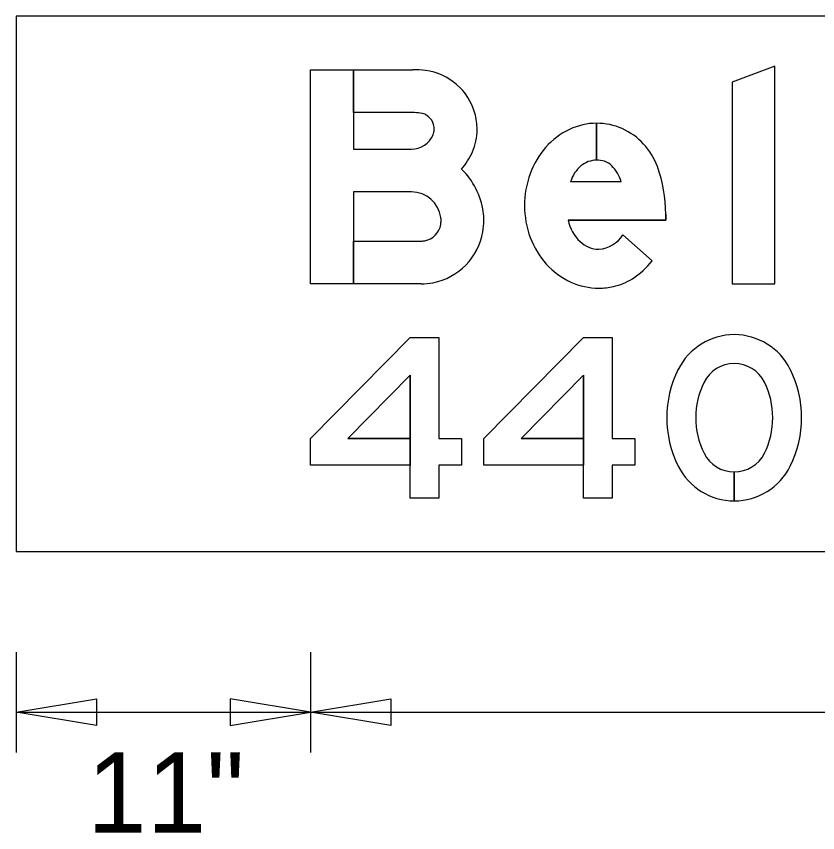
# Model space of a CAD drawing. Extents: x 764 to 1076, y -284 to -242.
# Drawn here: x 1059.203 to 1061.7, y -249.107 to -246.565 of the extents above; entities that cross this region are included whole.
import ezdxf

# ---------------------------------------------------------------- set-up
doc = ezdxf.new("R2010")
doc.units = 0
for name, color, linetype in [('GSBWFill', 7, 'Continuous'), ('GSColorFill', 7, 'Continuous'), ('GSDims', 7, 'Continuous'), ('GSOutline', 7, 'Continuous')]:
    doc.layers.add(name, color=color, linetype=linetype)

msp = doc.modelspace()

# ---------------------------------------------------------------- linework, layer by layer
at = {"layer": 'GSBWFill'}
for p, q in [((1067.203, -246.5653), (1059.203, -246.5653)), ((1059.203, -246.5653), (1059.203, -248.232)), ((1061.011, -246.8983), (1061.011, -247.0133)), ((1061.011, -247.0133), (1061.011, -246.8983)), ((1060.9297, -247.0801), (1061.0876, -247.0801)), ((1061.0929, -247.2453), (1061.1842, -247.3261)), ((1061.4397, -247.9839), (1061.4397, -248.0739)), ((1061.4397, -248.0739), (1061.4397, -247.9839)), ((1059.203, -248.232), (1067.203, -248.232))]:
    msp.add_line(p, q, dxfattribs=at)
for points in [[(1060.434, -247.112), (1060.253, -247.112), (1060.253, -247.3983), (1060.1197, -247.3983), (1060.1197, -246.7317), (1060.253, -246.7317), (1060.253, -246.9787), (1060.434, -246.9787)], [(1060.4381, -246.865), (1060.253, -246.865), (1060.253, -246.7317), (1060.4381, -246.7317)], [(1061.2263, -247.1811), (1061.2263, -247.2001), (1060.9221, -247.2001)], [(1060.4648, -247.3983), (1060.253, -247.3983), (1060.253, -247.265), (1060.4648, -247.265)]]:
    msp.add_lwpolyline(points, dxfattribs=at)
for points in [[(1061.5663, -247.3983), (1061.5663, -246.72), (1061.433, -246.7706), (1061.433, -247.3983)], [(1060.5897, -247.9626), (1060.5197, -247.9626), (1060.5197, -248.0651), (1060.4297, -248.0651), (1060.4297, -247.6828), (1060.2354, -247.8801), (1060.4296, -247.8801), (1060.4296, -247.9626), (1060.1197, -247.9626), (1060.1197, -247.8801), (1060.4297, -247.5651), (1060.5197, -247.5651), (1060.5197, -247.8801), (1060.5897, -247.8801)], [(1061.1297, -247.9626), (1061.0597, -247.9626), (1061.0597, -248.0651), (1060.9697, -248.0651), (1060.9697, -247.6828), (1060.7754, -247.8801), (1060.9696, -247.8801), (1060.9696, -247.9626), (1060.6597, -247.9626), (1060.6597, -247.8801), (1060.9697, -247.5651), (1061.0597, -247.5651), (1061.0597, -247.8801), (1061.1297, -247.8801)]]:
    msp.add_lwpolyline(points, close=True, dxfattribs=at)
for centre, major_axis, ratio, start_param, end_param in [((1060.4381, -247.0524), (0, 0.3208), 0.999998, 6.158944, 6.283185), ((1060.4552, -246.9157), (0, 0.1829), 0.999998, 4.980924, 6.158944), ((1060.4381, -247.0524), (0, 0.1874), 0.999998, 6.158944, 6.283185), ((1060.4552, -246.9157), (0, 0.0496), 0.999998, 4.980924, 6.158944), ((1060.4457, -246.9183), (0, 0.1927), 0.999998, 4.712389, 4.980924), ((1060.4651, -246.9183), (0, 0.04), 0.999998, 4.302517, 4.712389), ((1060.4457, -246.9183), (0, 0.0594), 0.999998, 4.712389, 4.980924), ((1060.4651, -246.9183), (0, 0.1734), 0.999998, 4.302517, 4.712389), ((1061.0246, -247.1245), (0, 0.2292), 0.999998, 0.44196, 0.851746), ((1061.011, -247.0958), (0, 0.1975), 0.999998, 0, 0.44196), ((1061.011, -247.0958), (0, 0.1975), 0.999998, 5.868518, 6.283016), ((1061.006, -247.1036), (0, 0.2067), 0.999998, 5.061282, 5.861635), ((1060.434, -246.9048), (0, 0.0739), 0.999998, 3.141593, 4.302517), ((1061.0457, -247.143), (0, 0.2573), 0.999998, 0.851746, 1.222943), ((1060.434, -246.9048), (0, 0.2072), 0.999998, 3.993826, 4.302517), ((1061.011, -247.0906), (0, 0.0773), 0.999998, 0, 0.684319), ((1061.011, -247.103), (0, 0.0896), 0.999998, 6.008019, 6.282813), ((1061.0218, -247.0648), (0, 0.05), 0.999998, 5.468651, 6.008019), ((1060.434, -247.2045), (0, 0.2258), 0.999998, 4.848927, 5.520752), ((1061.0299, -247.1106), (0, 0.1047), 0.999998, 0.703138, 1.275447), ((1060.9621, -247.1211), (0, 0.132), 0.999998, 5.027692, 5.468651), ((1060.793, -247.1811), (0, 0.4333), 0.999998, 4.712389, 5.061282), ((1061.0789, -247.155), (0, 0.2926), 0.999998, 1.222943, 1.570796), ((1060.434, -247.2045), (0, 0.0925), 0.999998, 4.848927, 6.283185), ((1060.4587, -247.2011), (0, 0.2009), 0.999998, 4.712389, 4.848927), ((1061.0701, -247.155), (0, 0.2838), 0.999998, 1.570796, 1.928626), ((1060.4563, -247.2011), (0, 0.07), 0.999998, 4.539563, 4.712389), ((1060.4587, -247.2011), (0, 0.0676), 0.999998, 4.712389, 4.848927), ((1060.4563, -247.2011), (0, 0.2033), 0.999998, 4.539563, 4.712389), ((1061.0502, -247.1719), (0, 0.1312), 0.999998, 1.788032, 2.378697), ((1060.4635, -247.2024), (0, 0.0628), 0.999998, 3.334454, 4.539563), ((1060.4635, -247.2024), (0, 0.1961), 0.999998, 3.334454, 4.539563), ((1061.0115, -247.195), (0, 0.0957), 0.999998, 3.209537, 4.158837), ((1060.4648, -247.2091), (0, 0.0559), 0.999998, 3.141593, 3.334454), ((1061.0447, -247.1645), (0, 0.2567), 0.999998, 1.928626, 2.305123), ((1061.0192, -247.2037), (0, 0.0868), 0.999998, 2.383204, 3.128268), ((1060.9888, -247.173), (0, 0.2483), 0.999998, 3.710413, 4.047817), ((1061.0285, -247.1792), (0, 0.2348), 0.999998, 2.305123, 2.711411), ((1060.4648, -247.2091), (0, 0.1892), 0.999998, 3.141593, 3.334454), ((1061.018, -247.2019), (0, 0.2098), 0.999998, 2.711411, 3.141593), ((1061.0237, -247.2277), (0, 0.1833), 0.999998, 3.35931, 3.710413), ((1061.018, -247.2019), (0, 0.2098), 0.999998, 3.141593, 3.35931), ((1061.4397, -247.7514), (0, 0.195), 0.999996, 5.17457, 7.3918), ((1061.4397, -247.7514), (0, 0.105), 0.999996, 5.17457, 7.3918), ((1061.5676, -247.8151), (0, 0.338), 0.999996, 1.108615, 2.032978), ((1061.3117, -247.8151), (0, 0.338), 0.999996, 4.250208, 5.17457), ((1061.5676, -247.8151), (0, 0.248), 0.999996, 1.108615, 2.032978), ((1061.3117, -247.8151), (0, 0.248), 0.999996, 4.250208, 5.17457), ((1061.4397, -247.8789), (0, 0.105), 0.999996, 2.032978, 3.141593), ((1061.4397, -247.8789), (0, 0.105), 0.999996, 3.141831, 4.250208), ((1061.4397, -247.8789), (0, 0.195), 0.999996, 2.032978, 3.141593), ((1061.4397, -247.8789), (0, 0.195), 0.999996, 3.141721, 4.250208)]:
    msp.add_ellipse(centre, major_axis=major_axis, ratio=ratio, start_param=start_param, end_param=end_param, dxfattribs=at)
at = {"layer": 'GSColorFill'}
for p, q in [((1067.203, -246.5653), (1059.203, -246.5653)), ((1059.203, -246.5653), (1059.203, -248.232)), ((1067.203, -246.5653), (1059.203, -246.5653)), ((1059.203, -246.5653), (1059.203, -248.232)), ((1061.011, -246.8983), (1061.011, -247.0133)), ((1061.011, -247.0133), (1061.011, -246.8983)), ((1060.9297, -247.0801), (1061.0876, -247.0801)), ((1061.0929, -247.2453), (1061.1842, -247.3261)), ((1061.4397, -247.9839), (1061.4397, -248.0739)), ((1061.4397, -248.0739), (1061.4397, -247.9839)), ((1059.203, -248.232), (1067.203, -248.232)), ((1059.203, -248.232), (1067.203, -248.232))]:
    msp.add_line(p, q, dxfattribs=at)
for points in [[(1060.434, -247.112), (1060.253, -247.112), (1060.253, -247.3983), (1060.1197, -247.3983), (1060.1197, -246.7317), (1060.253, -246.7317), (1060.253, -246.9787), (1060.434, -246.9787)], [(1060.4381, -246.865), (1060.253, -246.865), (1060.253, -246.7317), (1060.4381, -246.7317)], [(1061.2263, -247.1811), (1061.2263, -247.2001), (1060.9221, -247.2001)], [(1060.4648, -247.3983), (1060.253, -247.3983), (1060.253, -247.265), (1060.4648, -247.265)]]:
    msp.add_lwpolyline(points, dxfattribs=at)
for points in [[(1061.5663, -247.3983), (1061.5663, -246.72), (1061.433, -246.7706), (1061.433, -247.3983)], [(1060.5897, -247.9626), (1060.5197, -247.9626), (1060.5197, -248.0651), (1060.4297, -248.0651), (1060.4297, -247.6828), (1060.2354, -247.8801), (1060.4296, -247.8801), (1060.4296, -247.9626), (1060.1197, -247.9626), (1060.1197, -247.8801), (1060.4297, -247.5651), (1060.5197, -247.5651), (1060.5197, -247.8801), (1060.5897, -247.8801)], [(1061.1297, -247.9626), (1061.0597, -247.9626), (1061.0597, -248.0651), (1060.9697, -248.0651), (1060.9697, -247.6828), (1060.7754, -247.8801), (1060.9696, -247.8801), (1060.9696, -247.9626), (1060.6597, -247.9626), (1060.6597, -247.8801), (1060.9697, -247.5651), (1061.0597, -247.5651), (1061.0597, -247.8801), (1061.1297, -247.8801)]]:
    msp.add_lwpolyline(points, close=True, dxfattribs=at)
for centre, major_axis, ratio, start_param, end_param in [((1060.4381, -247.0524), (0, 0.3208), 0.999998, 6.158944, 6.283185), ((1060.4552, -246.9157), (0, 0.1829), 0.999998, 4.980924, 6.158944), ((1060.4381, -247.0524), (0, 0.1874), 0.999998, 6.158944, 6.283185), ((1060.4552, -246.9157), (0, 0.0496), 0.999998, 4.980924, 6.158944), ((1060.4457, -246.9183), (0, 0.1927), 0.999998, 4.712389, 4.980924), ((1060.4651, -246.9183), (0, 0.04), 0.999998, 4.302517, 4.712389), ((1060.4457, -246.9183), (0, 0.0594), 0.999998, 4.712389, 4.980924), ((1060.4651, -246.9183), (0, 0.1734), 0.999998, 4.302517, 4.712389), ((1061.0246, -247.1245), (0, 0.2292), 0.999998, 0.44196, 0.851746), ((1061.011, -247.0958), (0, 0.1975), 0.999998, 0, 0.44196), ((1061.011, -247.0958), (0, 0.1975), 0.999998, 5.868518, 6.283016), ((1061.006, -247.1036), (0, 0.2067), 0.999998, 5.061282, 5.861635), ((1060.434, -246.9048), (0, 0.0739), 0.999998, 3.141593, 4.302517), ((1061.0457, -247.143), (0, 0.2573), 0.999998, 0.851746, 1.222943), ((1060.434, -246.9048), (0, 0.2072), 0.999998, 3.993826, 4.302517), ((1061.011, -247.0906), (0, 0.0773), 0.999998, 0, 0.684319), ((1061.011, -247.103), (0, 0.0896), 0.999998, 6.008019, 6.282813), ((1061.0218, -247.0648), (0, 0.05), 0.999998, 5.468651, 6.008019), ((1060.434, -247.2045), (0, 0.2258), 0.999998, 4.848927, 5.520752), ((1061.0299, -247.1106), (0, 0.1047), 0.999998, 0.703138, 1.275447), ((1060.9621, -247.1211), (0, 0.132), 0.999998, 5.027692, 5.468651), ((1060.793, -247.1811), (0, 0.4333), 0.999998, 4.712389, 5.061282), ((1061.0789, -247.155), (0, 0.2926), 0.999998, 1.222943, 1.570796), ((1060.434, -247.2045), (0, 0.0925), 0.999998, 4.848927, 6.283185), ((1060.4587, -247.2011), (0, 0.2009), 0.999998, 4.712389, 4.848927), ((1061.0701, -247.155), (0, 0.2838), 0.999998, 1.570796, 1.928626), ((1060.4563, -247.2011), (0, 0.07), 0.999998, 4.539563, 4.712389), ((1060.4587, -247.2011), (0, 0.0676), 0.999998, 4.712389, 4.848927), ((1060.4563, -247.2011), (0, 0.2033), 0.999998, 4.539563, 4.712389), ((1061.0502, -247.1719), (0, 0.1312), 0.999998, 1.788032, 2.378697), ((1060.4635, -247.2024), (0, 0.0628), 0.999998, 3.334454, 4.539563), ((1060.4635, -247.2024), (0, 0.1961), 0.999998, 3.334454, 4.539563), ((1061.0115, -247.195), (0, 0.0957), 0.999998, 3.209537, 4.158837), ((1060.4648, -247.2091), (0, 0.0559), 0.999998, 3.141593, 3.334454), ((1061.0447, -247.1645), (0, 0.2567), 0.999998, 1.928626, 2.305123), ((1061.0192, -247.2037), (0, 0.0868), 0.999998, 2.383204, 3.128268), ((1060.9888, -247.173), (0, 0.2483), 0.999998, 3.710413, 4.047817), ((1061.0285, -247.1792), (0, 0.2348), 0.999998, 2.305123, 2.711411), ((1060.4648, -247.2091), (0, 0.1892), 0.999998, 3.141593, 3.334454), ((1061.018, -247.2019), (0, 0.2098), 0.999998, 2.711411, 3.141593), ((1061.0237, -247.2277), (0, 0.1833), 0.999998, 3.35931, 3.710413), ((1061.018, -247.2019), (0, 0.2098), 0.999998, 3.141593, 3.35931), ((1061.4397, -247.7514), (0, 0.195), 0.999996, 5.17457, 7.3918), ((1061.4397, -247.7514), (0, 0.105), 0.999996, 5.17457, 7.3918), ((1061.5676, -247.8151), (0, 0.338), 0.999996, 1.108615, 2.032978), ((1061.3117, -247.8151), (0, 0.338), 0.999996, 4.250208, 5.17457), ((1061.5676, -247.8151), (0, 0.248), 0.999996, 1.108615, 2.032978), ((1061.3117, -247.8151), (0, 0.248), 0.999996, 4.250208, 5.17457), ((1061.4397, -247.8789), (0, 0.105), 0.999996, 2.032978, 3.141593), ((1061.4397, -247.8789), (0, 0.105), 0.999996, 3.141831, 4.250208), ((1061.4397, -247.8789), (0, 0.195), 0.999996, 2.032978, 3.141593), ((1061.4397, -247.8789), (0, 0.195), 0.999996, 3.141721, 4.250208)]:
    msp.add_ellipse(centre, major_axis=major_axis, ratio=ratio, start_param=start_param, end_param=end_param, dxfattribs=at)
at = {"layer": 'GSDims'}
for p, q in [((1059.203, -248.5445), (1059.203, -248.857)), ((1059.203, -248.5445), (1059.203, -248.857)), ((1060.1197, -248.5445), (1060.1197, -248.857)), ((1060.1197, -248.5445), (1060.1197, -248.857)), ((1059.203, -248.732), (1060.1197, -248.732)), ((1060.1197, -248.732), (1066.2863, -248.732))]:
    msp.add_line(p, q, dxfattribs=at)
for points in [[(1059.203, -248.732), (1059.453, -248.6903), (1059.453, -248.7737)], [(1060.1197, -248.732), (1059.8697, -248.6903), (1059.8697, -248.7737)], [(1060.1197, -248.732), (1060.3697, -248.6903), (1060.3697, -248.7737)]]:
    msp.add_lwpolyline(points, close=True, dxfattribs=at)
at = {"layer": 'GSOutline'}
for p, q in [((1067.203, -246.5653), (1059.203, -246.5653)), ((1059.203, -246.5653), (1059.203, -248.232)), ((1060.9297, -247.0801), (1061.0876, -247.0801)), ((1061.1842, -247.3261), (1061.0929, -247.2453)), ((1059.203, -248.232), (1067.203, -248.232))]:
    msp.add_line(p, q, dxfattribs=at)
for points in [[(1060.4648, -247.3983), (1060.1197, -247.3983), (1060.1197, -246.7317), (1060.4381, -246.7317)], [(1060.4381, -246.865), (1060.253, -246.865), (1060.253, -246.9787), (1060.434, -246.9787)], [(1060.434, -247.112), (1060.253, -247.112), (1060.253, -247.265)], [(1060.9221, -247.2001), (1061.2263, -247.2001), (1061.2263, -247.1811)], [(1060.253, -247.265), (1060.4648, -247.265)]]:
    msp.add_lwpolyline(points, dxfattribs=at)
for points in [[(1061.5663, -247.3983), (1061.5663, -246.72), (1061.433, -246.7706), (1061.433, -247.3983)], [(1060.5197, -247.9626), (1060.5197, -248.0651), (1060.4297, -248.0651), (1060.4297, -247.9626), (1060.1197, -247.9626), (1060.1197, -247.8801), (1060.4297, -247.5651), (1060.5197, -247.5651), (1060.5197, -247.8801), (1060.5897, -247.8801), (1060.5897, -247.9626)], [(1061.0597, -247.9626), (1061.0597, -248.0651), (1060.9697, -248.0651), (1060.9697, -247.9626), (1060.6597, -247.9626), (1060.6597, -247.8801), (1060.9697, -247.5651), (1061.0597, -247.5651), (1061.0597, -247.8801), (1061.1297, -247.8801), (1061.1297, -247.9626)], [(1060.4297, -247.6828), (1060.4297, -247.8801), (1060.2354, -247.8801)], [(1060.9697, -247.6828), (1060.9697, -247.8801), (1060.7754, -247.8801)]]:
    msp.add_lwpolyline(points, close=True, dxfattribs=at)
for centre, major_axis, ratio, start_param, end_param in [((1060.4381, -247.0524), (0, 0.3208), 0.999998, 6.158944, 6.283185), ((1060.4552, -246.9157), (0, 0.1829), 0.999998, 4.980924, 6.158944), ((1060.4381, -247.0524), (0, 0.1874), 0.999998, 6.158944, 6.283185), ((1060.4552, -246.9157), (0, 0.0496), 0.999998, 4.980924, 6.158944), ((1060.4457, -246.9183), (0, 0.1927), 0.999998, 4.712389, 4.980924), ((1060.4651, -246.9183), (0, 0.04), 0.999998, 4.302517, 4.712389), ((1060.4457, -246.9183), (0, 0.0594), 0.999998, 4.712389, 4.980924), ((1060.4651, -246.9183), (0, 0.1734), 0.999998, 4.302517, 4.712389), ((1061.0246, -247.1245), (0, 0.2292), 0.999998, 0.44196, 0.851746), ((1061.011, -247.0958), (0, 0.1975), 0.999998, 0, 0.44196), ((1061.011, -247.0958), (0, 0.1975), 0.999998, 5.868518, 6.283185), ((1061.006, -247.1036), (0, 0.2067), 0.999998, 5.061282, 5.861635), ((1060.434, -246.9048), (0, 0.0739), 0.999998, 3.141593, 4.302517), ((1061.0457, -247.143), (0, 0.2573), 0.999998, 0.851746, 1.222943), ((1060.434, -246.9048), (0, 0.2072), 0.999998, 3.993826, 4.302517), ((1061.011, -247.0906), (0, 0.0773), 0.999998, 0, 0.684319), ((1061.011, -247.103), (0, 0.0896), 0.999998, 6.008019, 6.283185), ((1061.0218, -247.0648), (0, 0.05), 0.999998, 5.468651, 6.008019), ((1060.434, -247.2045), (0, 0.2258), 0.999998, 4.848927, 5.520752), ((1061.0299, -247.1106), (0, 0.1047), 0.999998, 0.703138, 1.275447), ((1060.9621, -247.1211), (0, 0.132), 0.999998, 5.027692, 5.468651), ((1060.793, -247.1811), (0, 0.4333), 0.999998, 4.712389, 5.061282), ((1061.0789, -247.155), (0, 0.2926), 0.999998, 1.222943, 1.570796), ((1060.434, -247.2045), (0, 0.0925), 0.999998, 4.848927, 6.283185), ((1060.4587, -247.2011), (0, 0.2009), 0.999998, 4.712389, 4.848927), ((1061.0701, -247.155), (0, 0.2838), 0.999998, 1.570796, 1.928626), ((1060.4563, -247.2011), (0, 0.07), 0.999998, 4.539563, 4.712389), ((1060.4587, -247.2011), (0, 0.0676), 0.999998, 4.712389, 4.848927), ((1060.4563, -247.2011), (0, 0.2033), 0.999998, 4.539563, 4.712389), ((1061.0502, -247.1719), (0, 0.1312), 0.999998, 1.788032, 2.378697), ((1060.4635, -247.2024), (0, 0.0628), 0.999998, 3.334454, 4.539563), ((1060.4635, -247.2024), (0, 0.1961), 0.999998, 3.334454, 4.539563), ((1061.0115, -247.195), (0, 0.0957), 0.999998, 3.209537, 4.158837), ((1060.4648, -247.2091), (0, 0.0559), 0.999998, 3.141593, 3.334454), ((1061.0447, -247.1645), (0, 0.2567), 0.999998, 1.928626, 2.305123), ((1061.0192, -247.2037), (0, 0.0868), 0.999998, 2.383204, 3.128268), ((1060.9888, -247.173), (0, 0.2483), 0.999998, 3.710413, 4.047817), ((1061.0285, -247.1792), (0, 0.2348), 0.999998, 2.305123, 2.711411), ((1060.4648, -247.2091), (0, 0.1892), 0.999998, 3.141593, 3.334454), ((1061.018, -247.2019), (0, 0.2098), 0.999998, 2.711411, 3.141593), ((1061.0237, -247.2277), (0, 0.1833), 0.999998, 3.35931, 3.710413), ((1061.018, -247.2019), (0, 0.2098), 0.999998, 3.141593, 3.35931), ((1061.4397, -247.7514), (0, 0.195), 0.999996, 5.17457, 7.3918), ((1061.4397, -247.7514), (0, 0.105), 0.999996, 5.17457, 7.3918), ((1061.5676, -247.8151), (0, 0.338), 0.999996, 1.108615, 2.032978), ((1061.3117, -247.8151), (0, 0.338), 0.999996, 4.250208, 5.17457), ((1061.5676, -247.8151), (0, 0.248), 0.999996, 1.108615, 2.032978), ((1061.3117, -247.8151), (0, 0.248), 0.999996, 4.250208, 5.17457), ((1061.4397, -247.8789), (0, 0.105), 0.999996, 2.032978, 4.250208), ((1061.4397, -247.8789), (0, 0.195), 0.999996, 2.032978, 4.250208)]:
    msp.add_ellipse(centre, major_axis=major_axis, ratio=ratio, start_param=start_param, end_param=end_param, dxfattribs=at)

# ---------------------------------------------------------------- texts
at = {"layer": 'GSDims'}
msp.add_text('11"', height=0.25, dxfattribs=at).set_placement((1059.4232, -249.107))

doc.saveas('drawing.dxf')
